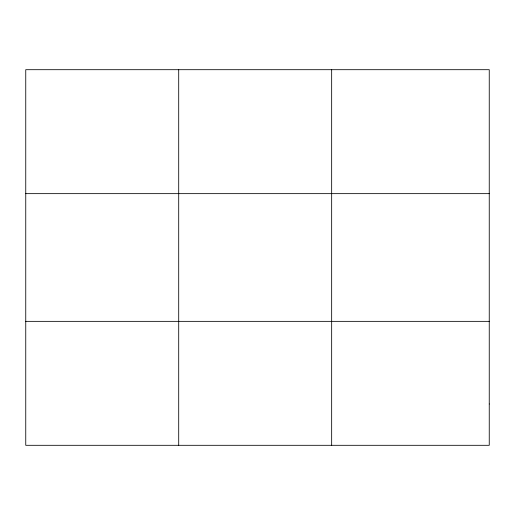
<?xml version="1.0" encoding="UTF-8"?>
<svg xmlns="http://www.w3.org/2000/svg" width="515" height="515" viewBox="0 0 515 515"><rect width="100%" height="100%" fill="white"/><g stroke="black" fill="none" stroke-linecap="round" stroke-linejoin="round"><path stroke-width="0.77" d="M178.705 69.692L178.705 445.308M331.66 69.692L331.66 445.308M25.75 193.646L489.25 193.646M25.75 321.354L489.25 321.354M489.25 403.992L489.25 445.308L25.75 445.308L25.75 69.692L489.25 69.692L489.25 403.992"/></g></svg>
